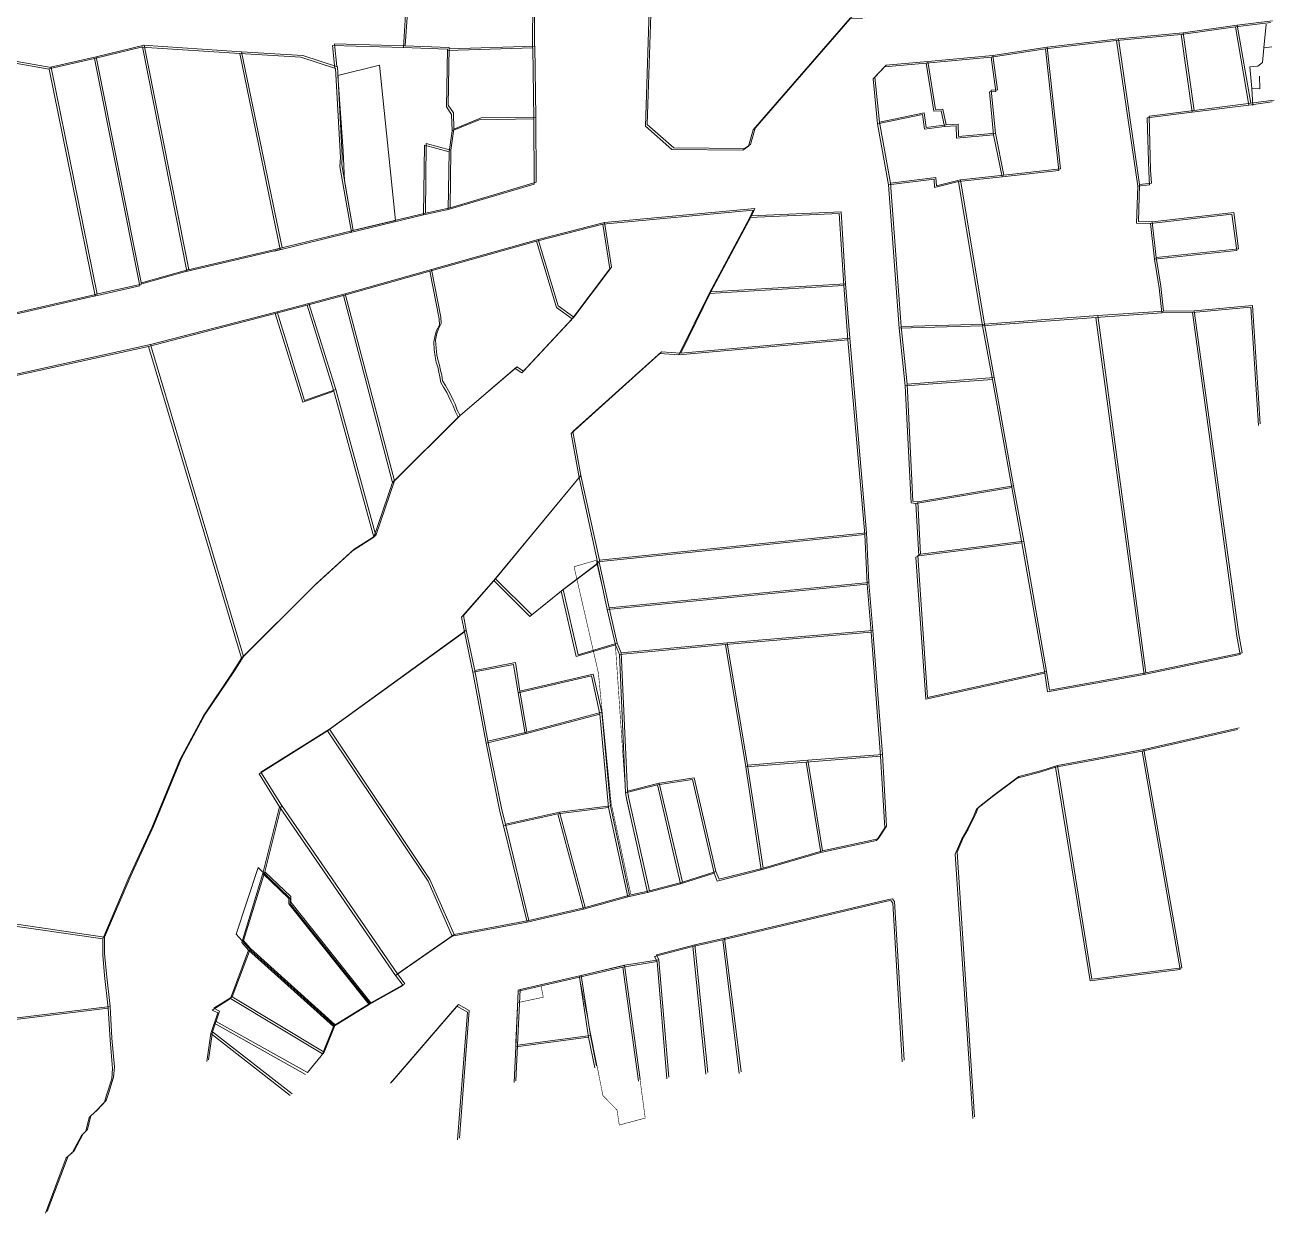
# Model space of a CAD drawing. Header units: millimetres. Extents: x 612967 to 613661, y 1319199 to 1319873.
# Drawn here: x 613435.7 to 613660.5, y 1319198.8 to 1319412.8 of the extents above; entities that cross this region are included whole.
import ezdxf

# ---------------------------------------------------------------- set-up
doc = ezdxf.new("R2010")
doc.units = ezdxf.units.MM

msp = doc.modelspace()

# ---------------------------------------------------------------- linework, layer by layer
at = {"color": 1, "lineweight": 0}
for p, q in [((613503.844, 1319408.712), (613504.506, 1319418.615)), ((613504.173, 1319409.017), (613504.835, 1319418.92)), ((613527.149, 1319418.512), (613527.103, 1319408.651)), ((613527.478, 1319418.817), (613527.432, 1319408.956)), ((613653.923, 1319412.722), (613660.3, 1319413.486)), ((613404.24, 1319411.389), (613440.444, 1319405.129)), ((613644.173, 1319411.354), (613632.544, 1319410.241)), ((613643.844, 1319411.049), (613653.594, 1319412.417)), ((613644.173, 1319411.354), (613653.923, 1319412.722)), ((613646.151, 1319397.388), (613644.173, 1319411.354)), ((613653.594, 1319412.417), (613659.971, 1319413.181)), ((613653.594, 1319412.417), (613656.028, 1319398.349)), ((613653.923, 1319412.722), (613656.357, 1319398.654)), ((613658.73, 1319408.654), (613659.109, 1319412.922)), ((613403.911, 1319411.084), (613440.115, 1319404.824)), ((613448.57, 1319407.005), (613457.202, 1319409.135)), ((613457.047, 1319409.097), (613474.721, 1319407.91)), ((613457.202, 1319409.135), (613465.218, 1319368.708)), ((613491.534, 1319404.948), (613491.099, 1319409.072)), ((613491.099, 1319409.072), (613503.844, 1319408.712)), ((613491.428, 1319409.377), (613504.173, 1319409.017)), ((613491.863, 1319405.253), (613491.428, 1319409.377)), ((613504.124, 1319409.018), (613512.095, 1319408.71)), ((613527.481, 1319408.958), (613512.091, 1319408.454)), ((613527.683, 1319396.16), (613527.481, 1319408.958)), ((613619.418, 1319408.468), (613632.215, 1319409.936)), ((613619.747, 1319408.773), (613632.544, 1319410.241)), ((613643.844, 1319411.049), (613632.215, 1319409.936)), ((613632.215, 1319409.936), (613636.019, 1319383.73)), ((613632.544, 1319410.241), (613636.348, 1319384.035)), ((613645.822, 1319397.083), (613643.844, 1319411.049)), ((613440.025, 1319404.84), (613448.241, 1319406.7)), ((613440.354, 1319405.145), (613448.57, 1319407.005)), ((613448.241, 1319406.7), (613456.873, 1319408.83)), ((613448.241, 1319406.7), (613456.408, 1319365.816)), ((613448.57, 1319407.005), (613456.737, 1319366.121)), ((613456.718, 1319408.792), (613474.392, 1319407.605)), ((613456.873, 1319408.83), (613464.889, 1319368.403)), ((613474.392, 1319407.605), (613481.698, 1319372.308)), ((613474.392, 1319407.605), (613485.411, 1319406.941)), ((613474.721, 1319407.91), (613485.74, 1319407.246)), ((613474.721, 1319407.91), (613482.027, 1319372.613)), ((613485.411, 1319406.941), (613491.657, 1319404.908)), ((613485.74, 1319407.246), (613491.986, 1319405.213)), ((613503.795, 1319408.713), (613511.766, 1319408.405)), ((613511.766, 1319408.405), (613511.612, 1319397.994)), ((613527.152, 1319408.653), (613511.762, 1319408.149)), ((613512.095, 1319408.71), (613511.941, 1319398.299)), ((613527.354, 1319395.855), (613527.152, 1319408.653)), ((613597.938, 1319405.886), (613609.618, 1319406.948)), ((613598.267, 1319406.191), (613609.947, 1319407.253)), ((613619.418, 1319408.468), (613609.618, 1319406.948)), ((613609.618, 1319406.948), (613610.48, 1319400.752)), ((613619.747, 1319408.773), (613609.947, 1319407.253)), ((613609.947, 1319407.253), (613610.809, 1319401.057)), ((613621.801, 1319386.528), (613619.418, 1319408.468)), ((613622.13, 1319386.833), (613619.747, 1319408.773)), ((613658.492, 1319406.011), (613658.73, 1319408.654)), ((613658.73, 1319408.654), (613660.151, 1319408.814)), ((613440.115, 1319404.824), (613448.385, 1319363.991)), ((613440.444, 1319405.129), (613448.714, 1319364.296)), ((613491.657, 1319404.908), (613492.517, 1319388.91)), ((613491.986, 1319405.213), (613492.846, 1319389.215)), ((613599.308, 1319397.252), (613597.938, 1319405.886)), ((613599.637, 1319397.557), (613598.267, 1319406.191)), ((613656.21, 1319405.237), (613657.632, 1319405.346)), ((613656.54, 1319401.328), (613656.21, 1319405.237)), ((613657.632, 1319405.346), (613658.492, 1319406.011)), ((613657.948, 1319403.571), (613658.014, 1319401.235)), ((613610.48, 1319400.752), (613609.312, 1319400.702)), ((613609.312, 1319400.702), (613610.072, 1319392.982)), ((613610.809, 1319401.057), (613609.641, 1319401.007)), ((613609.641, 1319401.007), (613610.401, 1319393.287)), ((613658.014, 1319401.235), (613656.54, 1319401.328)), ((613656.762, 1319398.282), (613656.54, 1319401.328)), ((613511.612, 1319397.994), (613512.525, 1319396.622)), ((613511.941, 1319398.299), (613512.854, 1319396.927)), ((613656.028, 1319398.349), (613645.822, 1319397.083)), ((613656.357, 1319398.654), (613646.151, 1319397.388)), ((613656.028, 1319398.349), (613660.221, 1319398.941)), ((613656.357, 1319398.654), (613660.55, 1319399.246)), ((613512.525, 1319396.622), (613512.626, 1319393.677)), ((613512.626, 1319393.677), (613517.502, 1319395.707)), ((613512.854, 1319396.927), (613512.955, 1319393.982)), ((613512.955, 1319393.982), (613517.831, 1319396.012)), ((613517.502, 1319395.707), (613527.354, 1319395.855)), ((613517.831, 1319396.012), (613527.683, 1319396.16)), ((613589.202, 1319394.97), (613597.276, 1319396.643)), ((613589.531, 1319395.275), (613597.605, 1319396.948)), ((613597.276, 1319396.643), (613597.631, 1319394.002)), ((613597.605, 1319396.948), (613597.96, 1319394.307)), ((613600.628, 1319397.302), (613599.308, 1319397.252)), ((613600.957, 1319397.607), (613599.637, 1319397.557)), ((613601.237, 1319394.458), (613600.628, 1319397.302)), ((613601.566, 1319394.763), (613600.957, 1319397.607)), ((613637.747, 1319396.019), (613645.822, 1319397.083)), ((613637.999, 1319386.319), (613637.747, 1319396.019)), ((613638.076, 1319396.324), (613646.151, 1319397.388)), ((613638.328, 1319386.624), (613638.076, 1319396.324)), ((613512.626, 1319393.677), (613512.067, 1319389.919)), ((613512.955, 1319393.982), (613512.396, 1319390.224)), ((613589.202, 1319394.97), (613591.18, 1319384)), ((613589.531, 1319395.275), (613591.509, 1319384.305)), ((613597.631, 1319394.002), (613601.237, 1319394.458)), ((613597.96, 1319394.307), (613601.566, 1319394.763)), ((613603.369, 1319394.61), (613601.237, 1319394.458)), ((613603.698, 1319394.915), (613601.566, 1319394.763)), ((613603.42, 1319392.375), (613603.369, 1319394.61)), ((613603.749, 1319392.68), (613603.698, 1319394.915)), ((613610.401, 1319393.287), (613603.749, 1319392.68)), ((613611.923, 1319385.72), (613610.401, 1319393.287)), ((613507.65, 1319391.139), (613507.495, 1319378.545)), ((613512.067, 1319389.919), (613507.65, 1319391.139)), ((613507.979, 1319391.444), (613507.824, 1319378.85)), ((613512.396, 1319390.224), (613507.979, 1319391.444)), ((613610.072, 1319392.982), (613603.42, 1319392.375)), ((613611.594, 1319385.415), (613610.072, 1319392.982)), ((613492.517, 1319388.91), (613492.415, 1319387.285)), ((613492.846, 1319389.215), (613492.744, 1319387.59)), ((613511.933, 1319379.51), (613512.067, 1319389.919)), ((613512.262, 1319379.815), (613512.396, 1319390.224)), ((613492.415, 1319387.285), (613494.495, 1319375.452)), ((613492.744, 1319387.59), (613494.824, 1319375.757)), ((613611.594, 1319385.415), (613621.801, 1319386.528)), ((613611.923, 1319385.72), (613622.13, 1319386.833)), ((613638.48, 1319384.288), (613638.328, 1319386.624)), ((613591.18, 1319384), (613599.356, 1319385.013)), ((613591.509, 1319384.305), (613599.685, 1319385.318)), ((613593.434, 1319358.455), (613591.509, 1319384.305)), ((613599.356, 1319385.013), (613599.457, 1319383.489)), ((613599.457, 1319383.489), (613603.774, 1319384.554)), ((613599.685, 1319385.318), (613599.786, 1319383.794)), ((613599.786, 1319383.794), (613604.103, 1319384.859)), ((613603.774, 1319384.554), (613611.594, 1319385.415)), ((613603.774, 1319384.554), (613608.085, 1319358.602)), ((613604.103, 1319384.859), (613611.923, 1319385.72)), ((613604.103, 1319384.859), (613608.414, 1319358.907)), ((613636.348, 1319384.035), (613638.48, 1319384.288)), ((613638.151, 1319383.983), (613637.999, 1319386.319)), ((613593.105, 1319358.15), (613591.18, 1319384)), ((613635.814, 1319377.078), (613636.019, 1319383.73)), ((613636.019, 1319383.73), (613638.151, 1319383.983)), ((613636.143, 1319377.383), (613636.348, 1319384.035)), ((613507.824, 1319378.85), (613512.262, 1319379.815)), ((613540.068, 1319377.214), (613567.134, 1319379.692)), ((613567.134, 1319379.692), (613566.525, 1319378.372)), ((613507.495, 1319378.545), (613494.113, 1319375.359)), ((613507.824, 1319378.85), (613494.442, 1319375.664)), ((613507.495, 1319378.545), (613511.933, 1319379.51)), ((613539.739, 1319376.909), (613566.805, 1319379.387)), ((613558.881, 1319364.409), (613566.196, 1319378.067)), ((613559.21, 1319364.714), (613566.525, 1319378.372)), ((613566.805, 1319379.387), (613566.196, 1319378.067)), ((613638.302, 1319377.026), (613652.978, 1319378.697)), ((613638.631, 1319377.331), (613653.307, 1319379.002)), ((613653.84, 1319372.145), (613652.978, 1319378.697)), ((613654.169, 1319372.45), (613653.307, 1319379.002)), ((613494.495, 1319375.452), (613480.641, 1319372.062)), ((613494.824, 1319375.757), (613480.97, 1319372.367)), ((613527.806, 1319373.815), (613539.739, 1319376.909)), ((613528.135, 1319374.12), (613540.068, 1319377.214)), ((613539.739, 1319376.909), (613541.007, 1319368.833)), ((613540.068, 1319377.214), (613541.336, 1319369.138)), ((613638.302, 1319377.026), (613635.814, 1319377.078)), ((613638.631, 1319377.331), (613636.143, 1319377.383)), ((613639.012, 1319370.576), (613638.302, 1319377.026)), ((613639.341, 1319370.881), (613638.631, 1319377.331)), ((613508.61, 1319368.439), (613527.806, 1319373.815)), ((613508.939, 1319368.744), (613528.135, 1319374.12)), ((613527.806, 1319373.815), (613531.409, 1319361.879)), ((613528.135, 1319374.12), (613531.738, 1319362.184)), ((613481.698, 1319372.308), (613464.763, 1319368.368)), ((613482.027, 1319372.613), (613465.092, 1319368.673)), ((613639.012, 1319370.576), (613653.84, 1319372.145)), ((613639.341, 1319370.881), (613654.169, 1319372.45)), ((613640.203, 1319365.752), (613639.341, 1319370.881)), ((613465.218, 1319368.708), (613456.694, 1319366.336)), ((613493.071, 1319364.026), (613508.61, 1319368.439)), ((613493.4, 1319364.331), (613508.939, 1319368.744)), ((613541.007, 1319368.833), (613534.201, 1319359.847)), ((613541.336, 1319369.138), (613534.53, 1319360.152)), ((613639.874, 1319365.447), (613639.012, 1319370.576)), ((613464.889, 1319368.403), (613456.365, 1319366.031)), ((613583.432, 1319366.178), (613559.21, 1319364.714)), ((613584.192, 1319356.376), (613583.432, 1319366.178)), ((613448.385, 1319363.991), (613410.681, 1319355.367)), ((613448.714, 1319364.296), (613411.01, 1319355.672)), ((613456.408, 1319365.816), (613448.251, 1319363.96)), ((613456.737, 1319366.121), (613448.58, 1319364.265)), ((613486.52, 1319362.302), (613493.071, 1319364.026)), ((613486.849, 1319362.607), (613493.4, 1319364.331)), ((613493.071, 1319364.026), (613501.9, 1319330.404)), ((613493.4, 1319364.331), (613502.229, 1319330.709)), ((613558.881, 1319364.409), (613553.445, 1319353.391)), ((613559.21, 1319364.714), (613553.774, 1319353.696)), ((613583.103, 1319365.873), (613558.881, 1319364.409)), ((613583.863, 1319356.071), (613583.103, 1319365.873)), ((613640.33, 1319360.927), (613639.874, 1319365.447)), ((613640.659, 1319361.232), (613640.203, 1319365.752)), ((613486.52, 1319362.302), (613480.781, 1319360.831)), ((613486.849, 1319362.607), (613481.11, 1319361.136)), ((613491.341, 1319346.811), (613486.52, 1319362.302)), ((613491.67, 1319347.116), (613486.849, 1319362.607)), ((613531.409, 1319361.879), (613534.201, 1319359.847)), ((613531.738, 1319362.184), (613534.53, 1319360.152)), ((613645.865, 1319360.975), (613656.377, 1319361.937)), ((613646.194, 1319361.28), (613656.706, 1319362.242)), ((613656.377, 1319361.937), (613657.744, 1319340.658)), ((613656.706, 1319362.242), (613658.073, 1319340.963)), ((613457.98, 1319354.897), (613480.781, 1319360.831)), ((613458.309, 1319355.202), (613481.11, 1319361.136)), ((613480.781, 1319360.831), (613485.755, 1319344.832)), ((613481.11, 1319361.136), (613486.084, 1319345.137)), ((613534.201, 1319359.847), (613525.161, 1319350.151)), ((613534.53, 1319360.152), (613525.49, 1319350.456)), ((613628.499, 1319360.118), (613608.085, 1319358.602)), ((613628.828, 1319360.423), (613608.414, 1319358.907)), ((613628.499, 1319360.118), (613640.33, 1319360.927)), ((613637.17, 1319295.823), (613628.499, 1319360.118)), ((613628.828, 1319360.423), (613640.659, 1319361.232)), ((613637.499, 1319296.128), (613628.828, 1319360.423)), ((613640.33, 1319360.927), (613645.865, 1319360.975)), ((613640.659, 1319361.232), (613646.194, 1319361.28)), ((613653.878, 1319302.723), (613645.865, 1319360.975)), ((613654.207, 1319303.028), (613646.194, 1319361.28)), ((613593.105, 1319358.15), (613608.085, 1319358.602)), ((613594.169, 1319347.79), (613593.105, 1319358.15)), ((613593.434, 1319358.455), (613608.414, 1319358.907)), ((613594.498, 1319348.095), (613593.434, 1319358.455)), ((613608.085, 1319358.602), (613609.861, 1319348.952)), ((613608.414, 1319358.907), (613610.19, 1319349.257)), ((613458.309, 1319355.202), (613395.594, 1319341.411)), ((613475.056, 1319299.08), (613458.309, 1319355.202)), ((613553.445, 1319353.391), (613583.863, 1319356.071)), ((613553.774, 1319353.696), (613584.192, 1319356.376)), ((613586.903, 1319321.029), (613583.863, 1319356.071)), ((613587.232, 1319321.334), (613584.192, 1319356.376)), ((613457.98, 1319354.897), (613395.265, 1319341.106)), ((613474.727, 1319298.775), (613457.98, 1319354.897)), ((613549.992, 1319353.595), (613534.045, 1319339.229)), ((613550.321, 1319353.9), (613534.374, 1319339.534)), ((613553.445, 1319353.391), (613549.992, 1319353.595)), ((613553.774, 1319353.696), (613550.321, 1319353.9)), ((613523.942, 1319350.913), (613513.734, 1319342.131)), ((613524.271, 1319351.218), (613514.063, 1319342.436)), ((613525.161, 1319350.151), (613523.942, 1319350.913)), ((613525.49, 1319350.456), (613524.271, 1319351.218)), ((613609.861, 1319348.952), (613594.169, 1319347.79)), ((613610.19, 1319349.257), (613594.498, 1319348.095)), ((613609.861, 1319348.952), (613613.361, 1319329.45)), ((613610.19, 1319349.257), (613613.69, 1319329.755)), ((613485.755, 1319344.832), (613491.341, 1319346.811)), ((613486.084, 1319345.137), (613491.67, 1319347.116)), ((613491.341, 1319346.811), (613498.547, 1319320.553)), ((613491.67, 1319347.116), (613498.876, 1319320.858)), ((613594.169, 1319347.79), (613595.232, 1319326.714)), ((613594.498, 1319348.095), (613595.561, 1319327.019)), ((613513.734, 1319342.131), (613501.9, 1319330.404)), ((613514.063, 1319342.436), (613502.229, 1319330.709)), ((613534.045, 1319339.229), (613535.465, 1319331.306)), ((613534.374, 1319339.534), (613535.794, 1319331.611)), ((613501.9, 1319330.404), (613498.547, 1319320.553)), ((613502.229, 1319330.709), (613498.876, 1319320.858)), ((613535.465, 1319331.306), (613520.126, 1319312.725)), ((613535.794, 1319331.611), (613520.455, 1319313.03)), ((613535.465, 1319331.306), (613538.814, 1319316.07)), ((613535.794, 1319331.611), (613539.143, 1319316.375)), ((613596.095, 1319326.612), (613613.361, 1319329.45)), ((613596.424, 1319326.917), (613613.69, 1319329.755)), ((613613.361, 1319329.45), (613615.187, 1319319.496)), ((613613.69, 1319329.755), (613615.516, 1319319.801)), ((613595.232, 1319326.714), (613596.095, 1319326.612)), ((613595.561, 1319327.019), (613596.424, 1319326.917)), ((613596.095, 1319326.612), (613596.601, 1319317.166)), ((613596.424, 1319326.917), (613596.93, 1319317.471)), ((613539.143, 1319316.375), (613587.232, 1319321.334)), ((613587.232, 1319321.334), (613587.636, 1319312.396)), ((613538.814, 1319316.07), (613586.903, 1319321.029)), ((613586.903, 1319321.029), (613587.307, 1319312.091)), ((613596.601, 1319317.166), (613615.187, 1319319.496)), ((613596.93, 1319317.471), (613615.516, 1319319.801)), ((613615.187, 1319319.496), (613619.295, 1319296.032)), ((613615.516, 1319319.801), (613619.624, 1319296.337)), ((613532.262, 1319310.79), (613538.763, 1319315.714)), ((613532.591, 1319311.095), (613539.092, 1319316.019)), ((613538.763, 1319315.714), (613538.814, 1319316.07)), ((613540.539, 1319307.537), (613538.763, 1319315.714)), ((613539.092, 1319316.019), (613539.143, 1319316.375)), ((613540.868, 1319307.842), (613539.092, 1319316.019)), ((613520.126, 1319312.725), (613514.336, 1319306.125)), ((613520.455, 1319313.03), (613514.665, 1319306.43)), ((613520.126, 1319312.725), (613526.625, 1319306.273)), ((613520.455, 1319313.03), (613526.954, 1319306.578)), ((613587.636, 1319312.396), (613540.868, 1319307.842)), ((613587.636, 1319312.396), (613588.346, 1319303.712)), ((613526.625, 1319306.273), (613532.262, 1319310.79)), ((613526.954, 1319306.578), (613532.591, 1319311.095)), ((613532.262, 1319310.79), (613534.951, 1319299.058)), ((613532.591, 1319311.095), (613535.28, 1319299.363)), ((613587.307, 1319312.091), (613540.539, 1319307.537)), ((613587.307, 1319312.091), (613588.017, 1319303.407)), ((613542.339, 1319301.443), (613540.868, 1319307.842)), ((613514.336, 1319306.125), (613514.844, 1319303.484)), ((613514.665, 1319306.43), (613515.173, 1319303.789)), ((613542.01, 1319301.138), (613540.539, 1319307.537)), ((613514.844, 1319303.484), (613490.212, 1319285.667)), ((613515.173, 1319303.789), (613490.541, 1319285.972)), ((613514.844, 1319303.484), (613516.366, 1319296.221)), ((613515.173, 1319303.789), (613516.695, 1319296.526)), ((613588.017, 1319303.407), (613561.814, 1319301.233)), ((613588.346, 1319303.712), (613562.143, 1319301.538)), ((613589.739, 1319281.112), (613588.017, 1319303.407)), ((613590.068, 1319281.417), (613588.346, 1319303.712)), ((613534.951, 1319299.058), (613542.01, 1319301.138)), ((613535.28, 1319299.363), (613542.339, 1319301.443)), ((613542.01, 1319301.138), (613542.721, 1319299.411)), ((613542.339, 1319301.443), (613543.05, 1319299.716)), ((613542.721, 1319299.411), (613561.814, 1319301.233)), ((613543.05, 1319299.716), (613562.143, 1319301.538)), ((613561.814, 1319301.233), (613565.466, 1319279.191)), ((613562.143, 1319301.538), (613565.795, 1319279.496)), ((613654.486, 1319299.422), (613653.878, 1319302.723)), ((613654.815, 1319299.727), (613654.207, 1319303.028)), ((613542.721, 1319299.411), (613543.833, 1319274.476)), ((613543.05, 1319299.716), (613544.162, 1319274.781)), ((613637.17, 1319295.823), (613654.486, 1319299.422)), ((613637.499, 1319296.128), (613654.815, 1319299.727)), ((613516.366, 1319296.221), (613523.678, 1319297.64)), ((613516.695, 1319296.526), (613524.007, 1319297.945)), ((613519.079, 1319283.779), (613516.695, 1319296.526)), ((613523.678, 1319297.64), (613524.49, 1319292.511)), ((613524.007, 1319297.945), (613524.819, 1319292.816)), ((613518.75, 1319283.474), (613516.366, 1319296.221)), ((613524.49, 1319292.511), (613537.693, 1319295.553)), ((613524.819, 1319292.816), (613538.022, 1319295.858)), ((613537.693, 1319295.553), (613539.215, 1319288.697)), ((613538.022, 1319295.858), (613539.544, 1319289.002)), ((613619.295, 1319296.032), (613619.803, 1319292.68)), ((613619.624, 1319296.337), (613620.132, 1319292.985)), ((613619.803, 1319292.68), (613637.17, 1319295.823)), ((613620.132, 1319292.985), (613637.499, 1319296.128)), ((613524.49, 1319292.511), (613525.758, 1319285.147)), ((613524.819, 1319292.816), (613526.087, 1319285.452)), ((613525.758, 1319285.147), (613539.215, 1319288.697)), ((613526.087, 1319285.452), (613539.544, 1319289.002)), ((613540.786, 1319271.836), (613539.215, 1319288.697)), ((613541.115, 1319272.141), (613539.544, 1319289.002)), ((613477.871, 1319277.902), (613490.212, 1319285.667)), ((613478.2, 1319278.207), (613490.541, 1319285.972)), ((613490.212, 1319285.667), (613508.284, 1319258.593)), ((613490.541, 1319285.972), (613508.613, 1319258.898)), ((613526.087, 1319285.452), (613519.079, 1319283.779)), ((613636.812, 1319282.01), (613653.976, 1319285.914)), ((613637.141, 1319282.315), (613654.305, 1319286.219)), ((613525.758, 1319285.147), (613518.75, 1319283.474)), ((613518.75, 1319283.474), (613521.236, 1319271.132)), ((613519.079, 1319283.779), (613521.565, 1319271.437)), ((613576.333, 1319280.051), (613589.739, 1319281.112)), ((613576.662, 1319280.356), (613590.068, 1319281.417)), ((613621.222, 1319279.12), (613636.812, 1319282.01)), ((613621.551, 1319279.425), (613637.141, 1319282.315)), ((613636.812, 1319282.01), (613643.659, 1319242.7)), ((613637.141, 1319282.315), (613643.988, 1319243.005)), ((613565.466, 1319279.191), (613576.333, 1319280.051)), ((613568.255, 1319260.654), (613565.466, 1319279.191)), ((613565.795, 1319279.496), (613576.662, 1319280.356)), ((613568.584, 1319260.959), (613565.795, 1319279.496)), ((613576.333, 1319280.051), (613578.97, 1319263.748)), ((613576.662, 1319280.356), (613579.299, 1319264.053)), ((613627.46, 1319240.624), (613621.222, 1319279.12)), ((613627.789, 1319240.929), (613621.551, 1319279.425)), ((613481.577, 1319271.959), (613477.871, 1319277.902)), ((613481.906, 1319272.264), (613478.2, 1319278.207)), ((613544.162, 1319274.781), (613549.9, 1319276.252)), ((613555.868, 1319276.909), (613549.571, 1319275.947)), ((613556.197, 1319277.214), (613549.9, 1319276.252)), ((613549.9, 1319276.252), (613554.061, 1319258.425)), ((613559.775, 1319260.048), (613555.868, 1319276.909)), ((613560.104, 1319260.353), (613556.197, 1319277.214)), ((613543.833, 1319274.476), (613549.571, 1319275.947)), ((613543.833, 1319274.476), (613544.087, 1319273.155)), ((613544.162, 1319274.781), (613544.416, 1319273.46)), ((613549.571, 1319275.947), (613553.732, 1319258.12)), ((613481.577, 1319271.959), (613478.579, 1319259.975)), ((613481.906, 1319272.264), (613478.908, 1319260.28)), ((613502.442, 1319241.633), (613481.577, 1319271.959)), ((613502.771, 1319241.938), (613481.906, 1319272.264)), ((613540.786, 1319271.836), (613531.645, 1319270.722)), ((613541.115, 1319272.141), (613531.974, 1319271.027)), ((613544.236, 1319255.787), (613540.786, 1319271.836)), ((613544.565, 1319256.092), (613541.115, 1319272.141)), ((613544.087, 1319273.155), (613547.79, 1319256.548)), ((613544.416, 1319273.46), (613548.119, 1319256.853)), ((613521.236, 1319271.132), (613521.895, 1319268.542)), ((613521.565, 1319271.437), (613522.224, 1319268.847)), ((613521.895, 1319268.542), (613531.645, 1319270.722)), ((613522.224, 1319268.847), (613531.974, 1319271.027)), ((613531.645, 1319270.722), (613536.263, 1319253.556)), ((613531.974, 1319271.027), (613536.592, 1319253.861)), ((613526.107, 1319251.223), (613521.895, 1319268.542)), ((613526.436, 1319251.528), (613522.224, 1319268.847)), ((613578.97, 1319263.748), (613568.255, 1319260.654)), ((613579.299, 1319264.053), (613568.584, 1319260.959)), ((613560.333, 1319258.625), (613568.255, 1319260.654)), ((613560.662, 1319258.93), (613568.584, 1319260.959)), ((613478.579, 1319259.975), (613474.768, 1319247.585)), ((613478.908, 1319260.28), (613475.097, 1319247.89)), ((613478.579, 1319259.975), (613483.25, 1319255.504)), ((613478.908, 1319260.28), (613483.579, 1319255.809)), ((613508.284, 1319258.593), (613512.65, 1319248.689)), ((613508.613, 1319258.898), (613512.979, 1319248.994)), ((613548.119, 1319256.853), (613554.061, 1319258.425)), ((613553.732, 1319258.12), (613559.775, 1319260.048)), ((613554.061, 1319258.425), (613560.104, 1319260.353)), ((613559.775, 1319260.048), (613560.333, 1319258.625)), ((613560.104, 1319260.353), (613560.662, 1319258.93)), ((613536.592, 1319253.861), (613544.565, 1319256.092)), ((613544.236, 1319255.787), (613547.79, 1319256.548)), ((613544.565, 1319256.092), (613548.119, 1319256.853)), ((613547.79, 1319256.548), (613553.732, 1319258.12)), ((613483.25, 1319255.504), (613483.249, 1319254.539)), ((613483.249, 1319254.539), (613497.667, 1319236.404)), ((613483.579, 1319255.809), (613483.578, 1319254.844)), ((613483.578, 1319254.844), (613497.996, 1319236.709)), ((613526.436, 1319251.528), (613536.592, 1319253.861)), ((613536.263, 1319253.556), (613544.236, 1319255.787)), ((613512.979, 1319248.994), (613526.436, 1319251.528)), ((613526.107, 1319251.223), (613536.263, 1319253.556)), ((613512.65, 1319248.689), (613526.107, 1319251.223)), ((613474.768, 1319247.585), (613475.986, 1319246.162)), ((613475.097, 1319247.89), (613476.315, 1319246.467)), ((613512.65, 1319248.689), (613502.442, 1319241.633)), ((613512.979, 1319248.994), (613502.771, 1319241.938)), ((613549.387, 1319245.324), (613556.293, 1319247.15)), ((613555.964, 1319246.845), (613561.347, 1319248.011)), ((613556.293, 1319247.15), (613561.676, 1319248.316)), ((613556.293, 1319247.15), (613558.625, 1319224.144)), ((613561.347, 1319248.011), (613564.288, 1319223.989)), ((613561.676, 1319248.316), (613564.617, 1319224.294)), ((613475.986, 1319246.162), (613472.735, 1319237.48)), ((613476.315, 1319246.467), (613473.064, 1319237.785)), ((613491.268, 1319232.445), (613475.986, 1319246.162)), ((613491.597, 1319232.75), (613476.315, 1319246.467)), ((613549.058, 1319245.019), (613555.964, 1319246.845)), ((613549.515, 1319244.105), (613549.058, 1319245.019)), ((613549.844, 1319244.41), (613549.387, 1319245.324)), ((613555.964, 1319246.845), (613558.296, 1319223.839)), ((613543.319, 1319243.142), (613535.55, 1319241.317)), ((613543.648, 1319243.447), (613535.879, 1319241.622)), ((613549.515, 1319244.105), (613543.319, 1319243.142)), ((613543.319, 1319243.142), (613546.159, 1319222.574)), ((613549.844, 1319244.41), (613543.648, 1319243.447)), ((613543.648, 1319243.447), (613546.488, 1319222.879)), ((613551.288, 1319222.978), (613549.515, 1319244.105)), ((613551.617, 1319223.283), (613549.844, 1319244.41)), ((613643.659, 1319242.7), (613627.46, 1319240.624)), ((613643.988, 1319243.005), (613627.789, 1319240.929)), ((613503.812, 1319239.805), (613502.442, 1319241.633)), ((613504.141, 1319240.11), (613502.771, 1319241.938)), ((613535.55, 1319241.317), (613537.173, 1319230.499)), ((613535.879, 1319241.622), (613537.502, 1319230.804)), ((613497.667, 1319236.404), (613503.812, 1319239.805)), ((613497.996, 1319236.709), (613504.141, 1319240.11)), ((613472.735, 1319237.48), (613469.434, 1319235.399)), ((613473.064, 1319237.785), (613469.763, 1319235.704)), ((613472.735, 1319237.48), (613489.287, 1319227.52)), ((613473.064, 1319237.785), (613489.616, 1319227.825)), ((613491.268, 1319232.445), (613497.667, 1319236.404)), ((613491.597, 1319232.75), (613497.996, 1319236.709)), ((613470.449, 1319234.89), (613469.179, 1319231.184)), ((613469.434, 1319235.399), (613470.449, 1319234.89)), ((613470.778, 1319235.195), (613469.508, 1319231.489)), ((613469.763, 1319235.704), (613470.778, 1319235.195)), ((613468.796, 1319226.41), (613469.508, 1319231.489)), ((613469.508, 1319231.489), (613483.826, 1319220.311)), ((613486.24, 1319223.814), (613469.814, 1319233.037)), ((613486.569, 1319224.119), (613470.143, 1319233.342)), ((613489.287, 1319227.52), (613491.268, 1319232.445)), ((613489.616, 1319227.825), (613491.597, 1319232.75)), ((613468.467, 1319226.105), (613469.179, 1319231.184)), ((613469.179, 1319231.184), (613483.497, 1319220.006)), ((613537.173, 1319230.499), (613524.071, 1319228.777)), ((613524.4, 1319229.082), (613524.094, 1319222.633)), ((613537.502, 1319230.804), (613524.4, 1319229.082)), ((613538.289, 1319225.014), (613537.173, 1319230.499)), ((613538.618, 1319225.319), (613537.502, 1319230.804)), ((613486.569, 1319224.119), (613489.616, 1319227.825)), ((613524.071, 1319228.777), (613523.765, 1319222.328))]:
    msp.add_line(p, q, dxfattribs=at)
at = {"color": 1, "lineweight": 0, "ltscale": 0.5}
msp.add_line((613483.48977, 1319255.50375), (613483.48877, 1319254.53875), dxfattribs=at)
at = {"color": 1, "lineweight": 0}
for points in [[(613548.636, 1319432.412), (613547.411, 1319394.528), (613552.183, 1319390.362), (613564.929, 1319390.205), (613565.995, 1319390.916), (613566.808, 1319393.861), (613584.28, 1319413.965), (613586.514, 1319413.913)], [(613589.202, 1319394.97), (613588.391, 1319403.045), (613590.423, 1319405.228), (613597.938, 1319405.886)], [(613527.353, 1319396.059), (613527.401, 1319384.124), (613511.76, 1319379.458)], [(613566.196, 1319378.067), (613582.293, 1319378.823), (613583.103, 1319365.873)], [(613508.61, 1319368.439), (613510.284, 1319359.856), (613510.335, 1319358.688), (613509.827, 1319357.723), (613509.573, 1319356.91), (613509.319, 1319355.692), (613509.42, 1319354.27), (613509.572, 1319353.051), (613509.775, 1319351.984), (613510.029, 1319351.222), (613510.232, 1319350.257), (613510.434, 1319349.394), (613510.587, 1319348.378), (613511.094, 1319347.566), (613511.653, 1319346.601), (613512.059, 1319345.788), (613512.465, 1319344.924), (613512.82, 1319344.162), (613513.226, 1319343.096), (613513.734, 1319342.131)], [(613474.727, 1319298.775), (613487.78, 1319311.771), (613494.687, 1319318.066), (613498.547, 1319320.553)], [(613596.601, 1319317.166), (613596.093, 1319316.913), (613597.866, 1319291.368), (613619.295, 1319296.032)], [(613420.79, 1319249.331), (613430.59, 1319251.003), (613449.734, 1319248.203), (613454.458, 1319259.272), (613458.573, 1319268.209), (613463.603, 1319280.446), (613467.87, 1319288.367), (613473, 1319295.983), (613474.727, 1319298.775)], [(613589.739, 1319281.112), (613590.498, 1319268.213), (613588.974, 1319265.928), (613578.97, 1319263.748)], [(613606.331, 1319215.849), (613603.192, 1319263.485), (613604.361, 1319266.227), (613605.173, 1319267.649), (613606.545, 1319270.391), (613607.002, 1319271.559), (613609.795, 1319273.792), (613614.315, 1319277.142), (613618.429, 1319278.207), (613621.222, 1319279.12)], [(613561.347, 1319248.011), (613590.851, 1319255.009), (613591.562, 1319255.11), (613591.917, 1319254.653), (613593.638, 1319226.061)], [(613450.747, 1319235.71), (613450.088, 1319241.601), (613449.733, 1319245.258), (613449.734, 1319248.203)], [(613524.071, 1319228.777), (613524.53, 1319238.782), (613535.55, 1319241.317)], [(613501.524, 1319222.234), (613513.46, 1319236.094), (613515.389, 1319235.027), (613513.607, 1319212.022)], [(613410.376, 1319230.798), (613450.747, 1319235.71), (613451.051, 1319230.022), (613451.507, 1319224.842), (613451.354, 1319223.014), (613450.439, 1319220.069), (613450.033, 1319218.799), (613448.408, 1319217.073), (613447.29, 1319216.058), (613446.68, 1319213.57), (613445.919, 1319212.808), (613444.242, 1319209.711), (613443.176, 1319208.797), (613439.416, 1319198.845)]]:
    msp.add_lwpolyline(points, dxfattribs=at)
at = {"color": 1, "lineweight": 0, "flags": 128}
for points in [[(613548.965, 1319432.717), (613547.74, 1319394.833), (613552.512, 1319390.667), (613565.258, 1319390.51), (613566.324, 1319391.221), (613567.137, 1319394.166), (613584.609, 1319414.27), (613586.843, 1319414.218)], [(613589.531, 1319395.275), (613588.72, 1319403.35), (613590.752, 1319405.533), (613598.267, 1319406.191)], [(613527.682, 1319396.364), (613527.73, 1319384.429), (613512.089, 1319379.763)], [(613566.525, 1319378.372), (613582.622, 1319379.128), (613583.432, 1319366.178)], [(613508.939, 1319368.744), (613510.613, 1319360.161), (613510.664, 1319358.993), (613510.156, 1319358.028), (613509.902, 1319357.215), (613509.648, 1319355.997), (613509.749, 1319354.575), (613509.901, 1319353.356), (613510.104, 1319352.289), (613510.358, 1319351.527), (613510.561, 1319350.562), (613510.763, 1319349.699), (613510.916, 1319348.683), (613511.423, 1319347.871), (613511.982, 1319346.906), (613512.388, 1319346.093), (613512.794, 1319345.229), (613513.149, 1319344.467), (613513.555, 1319343.401), (613514.063, 1319342.436)], [(613475.056, 1319299.08), (613488.109, 1319312.076), (613495.016, 1319318.371), (613498.876, 1319320.858)], [(613596.93, 1319317.471), (613596.422, 1319317.218), (613598.195, 1319291.673), (613619.624, 1319296.337)], [(613421.119, 1319249.636), (613430.919, 1319251.308), (613450.063, 1319248.508), (613454.787, 1319259.577), (613458.902, 1319268.514), (613463.932, 1319280.751), (613468.199, 1319288.672), (613473.329, 1319296.288), (613475.056, 1319299.08)], [(613590.068, 1319281.417), (613590.827, 1319268.518), (613589.303, 1319266.233), (613579.299, 1319264.053)], [(613606.66, 1319216.154), (613603.521, 1319263.79), (613604.69, 1319266.532), (613605.502, 1319267.954), (613606.874, 1319270.696), (613607.331, 1319271.864), (613610.124, 1319274.097), (613614.644, 1319277.447), (613618.758, 1319278.512), (613621.551, 1319279.425)], [(613561.676, 1319248.316), (613591.18, 1319255.314), (613591.891, 1319255.415), (613592.246, 1319254.958), (613593.967, 1319226.366)], [(613451.076, 1319236.015), (613450.417, 1319241.906), (613450.062, 1319245.563), (613450.063, 1319248.508)], [(613524.4, 1319229.082), (613524.859, 1319239.087), (613535.879, 1319241.622)], [(613410.705, 1319231.103), (613451.076, 1319236.015), (613451.38, 1319230.327), (613451.836, 1319225.147), (613451.683, 1319223.319), (613450.768, 1319220.374), (613450.362, 1319219.104), (613448.737, 1319217.378), (613447.619, 1319216.363), (613447.009, 1319213.875), (613446.248, 1319213.113), (613444.571, 1319210.016), (613443.505, 1319209.102), (613439.745, 1319199.15)], [(613501.853, 1319222.539), (613513.789, 1319236.399), (613515.718, 1319235.332), (613513.936, 1319212.327)]]:
    msp.add_lwpolyline(points, dxfattribs=at)
at = {"color": 1, "lineweight": 0, "ltscale": 0.5, "flags": 128}
for points in [[(613492.06792, 1319403.68911), (613499.58089, 1319405.51937), (613502.41219, 1319377.56237)], [(613492.05217, 1319403.68066), (613493.02403, 1319390.06531)], [(613493.25722, 1319384.67034), (613493.02403, 1319390.06531)], [(613494.824, 1319375.757), (613493.25722, 1319384.67034)], [(613494.824, 1319375.757), (613502.41219, 1319377.56237)], [(613497.81826, 1319236.59903), (613483.48877, 1319254.53875)], [(613491.41926, 1319232.64003), (613476.46115, 1319246.06631)], [(613497.81826, 1319236.59903), (613491.41926, 1319232.64003)]]:
    msp.add_lwpolyline(points, dxfattribs=at)
for points in [[(613494.82435, 1319375.75503), (613502.41219, 1319377.56237), (613499.58089, 1319405.51937), (613492.06792, 1319403.68911), (613493.02403, 1319390.06531), (613493.25722, 1319384.67034)], [(613497.81826, 1319236.59903), (613491.41926, 1319232.64003), (613476.46115, 1319246.06631), (613473.76417, 1319249.02715), (613477.74098, 1319261.0392), (613483.48977, 1319255.50375), (613483.48877, 1319254.53875)]]:
    msp.add_lwpolyline(points, close=True, dxfattribs=at)
at = {"color": 1, "lineweight": 0, "ltscale": 0.5, "const_width": 0.1, "flags": 128}
msp.add_lwpolyline([(613538.06002, 1319299.9741), (613542.02161, 1319301.14142), (613538.52973, 1319316.37637), (613534.56813, 1319315.20905)], close=True, dxfattribs=at)
for points in [[(613534.56813, 1319315.20905), (613538.52973, 1319316.37637)], [(613538.06002, 1319299.9741), (613534.56813, 1319315.20905)], [(613542.02161, 1319301.14142), (613538.52973, 1319316.37637)], [(613542.02161, 1319301.14142), (613538.06002, 1319299.9741)], [(613542.01, 1319301.138), (613543.83135, 1319274.50019), (613547.7069, 1319256.92237)], [(613538.06002, 1319299.9741), (613538.94238, 1319296.14444)], [(613538.94238, 1319296.14444), (613541.25295, 1319272.60396), (613544.77726, 1319256.27644)]]:
    msp.add_lwpolyline(points, dxfattribs=at)
at = {"color": 1, "lineweight": 0, "const_width": 0.1, "flags": 128}
msp.add_lwpolyline([(613535.50664, 1319241.53634), (613543.69088, 1319243.42588), (613547.37361, 1319215.94424), (613542.71125, 1319214.68277), (613542.29942, 1319217.40176), (613539.7637, 1319219.99926)], close=True, dxfattribs=at)
for points in [[(613535.50664, 1319241.53634), (613528.58736, 1319239.94466)], [(613528.58736, 1319239.94466), (613524.48664, 1319239.00134), (613524.02764, 1319228.99634)], [(613528.63071, 1319239.72531), (613529.03215, 1319237.70481), (613524.43559, 1319236.72416)]]:
    msp.add_lwpolyline(points, dxfattribs=at)

doc.saveas('drawing.dxf')
